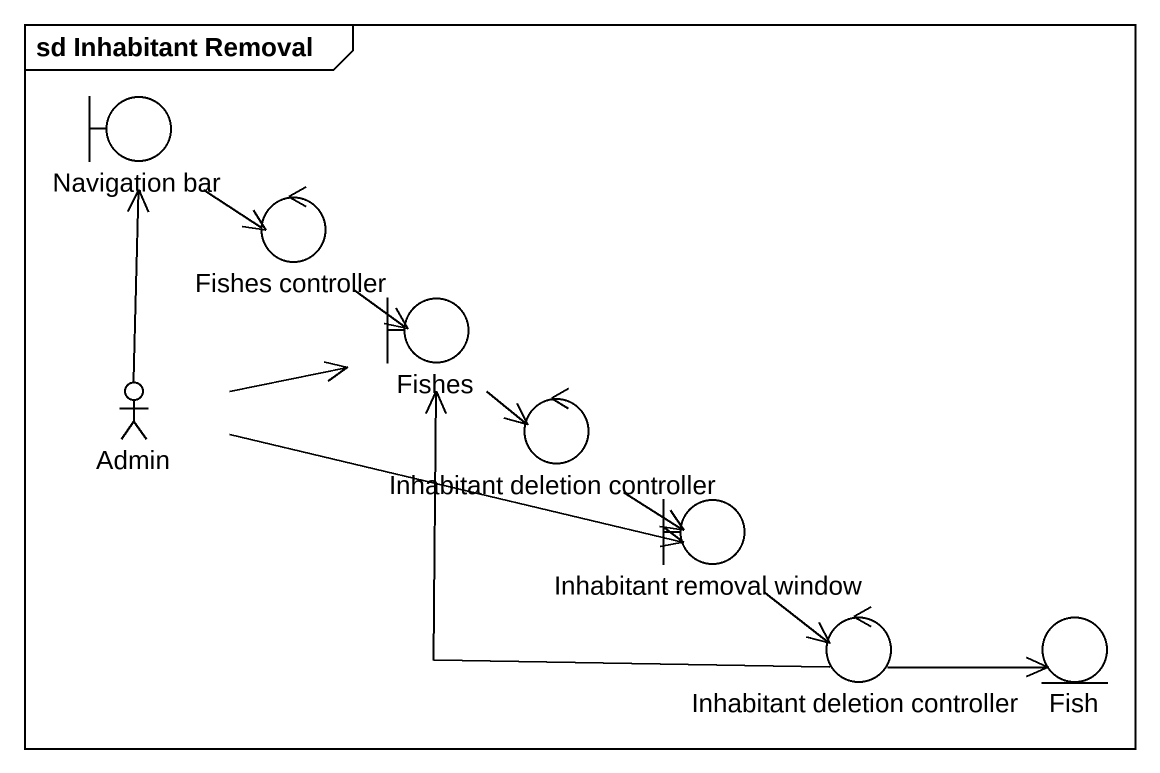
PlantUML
@startuml
mainframe sd Inhabitant Removal
boundary "Navigation bar" as Navigation_bar
control "Fishes controller" as Fishes_controller
boundary Fishes
actor Admin
control "Inhabitant deletion controller" as Inhabitant_deletion
boundary "Inhabitant removal window" as Inhabitant_removal_window
control "Inhabitant deletion controller" as Inhabitant_deletion_2
entity Fish
Navigation_bar --> Fishes_controller
Fishes_controller --> Fishes
Fishes --> Inhabitant_deletion
Admin -up-> Navigation_bar
Admin -right-> Fishes
Admin -right-> Inhabitant_removal_window
Inhabitant_deletion --> Inhabitant_removal_window
Inhabitant_removal_window --> Inhabitant_deletion_2
Inhabitant_deletion_2 -up-> Fishes
Inhabitant_deletion_2 -right-> Fish
@enduml
